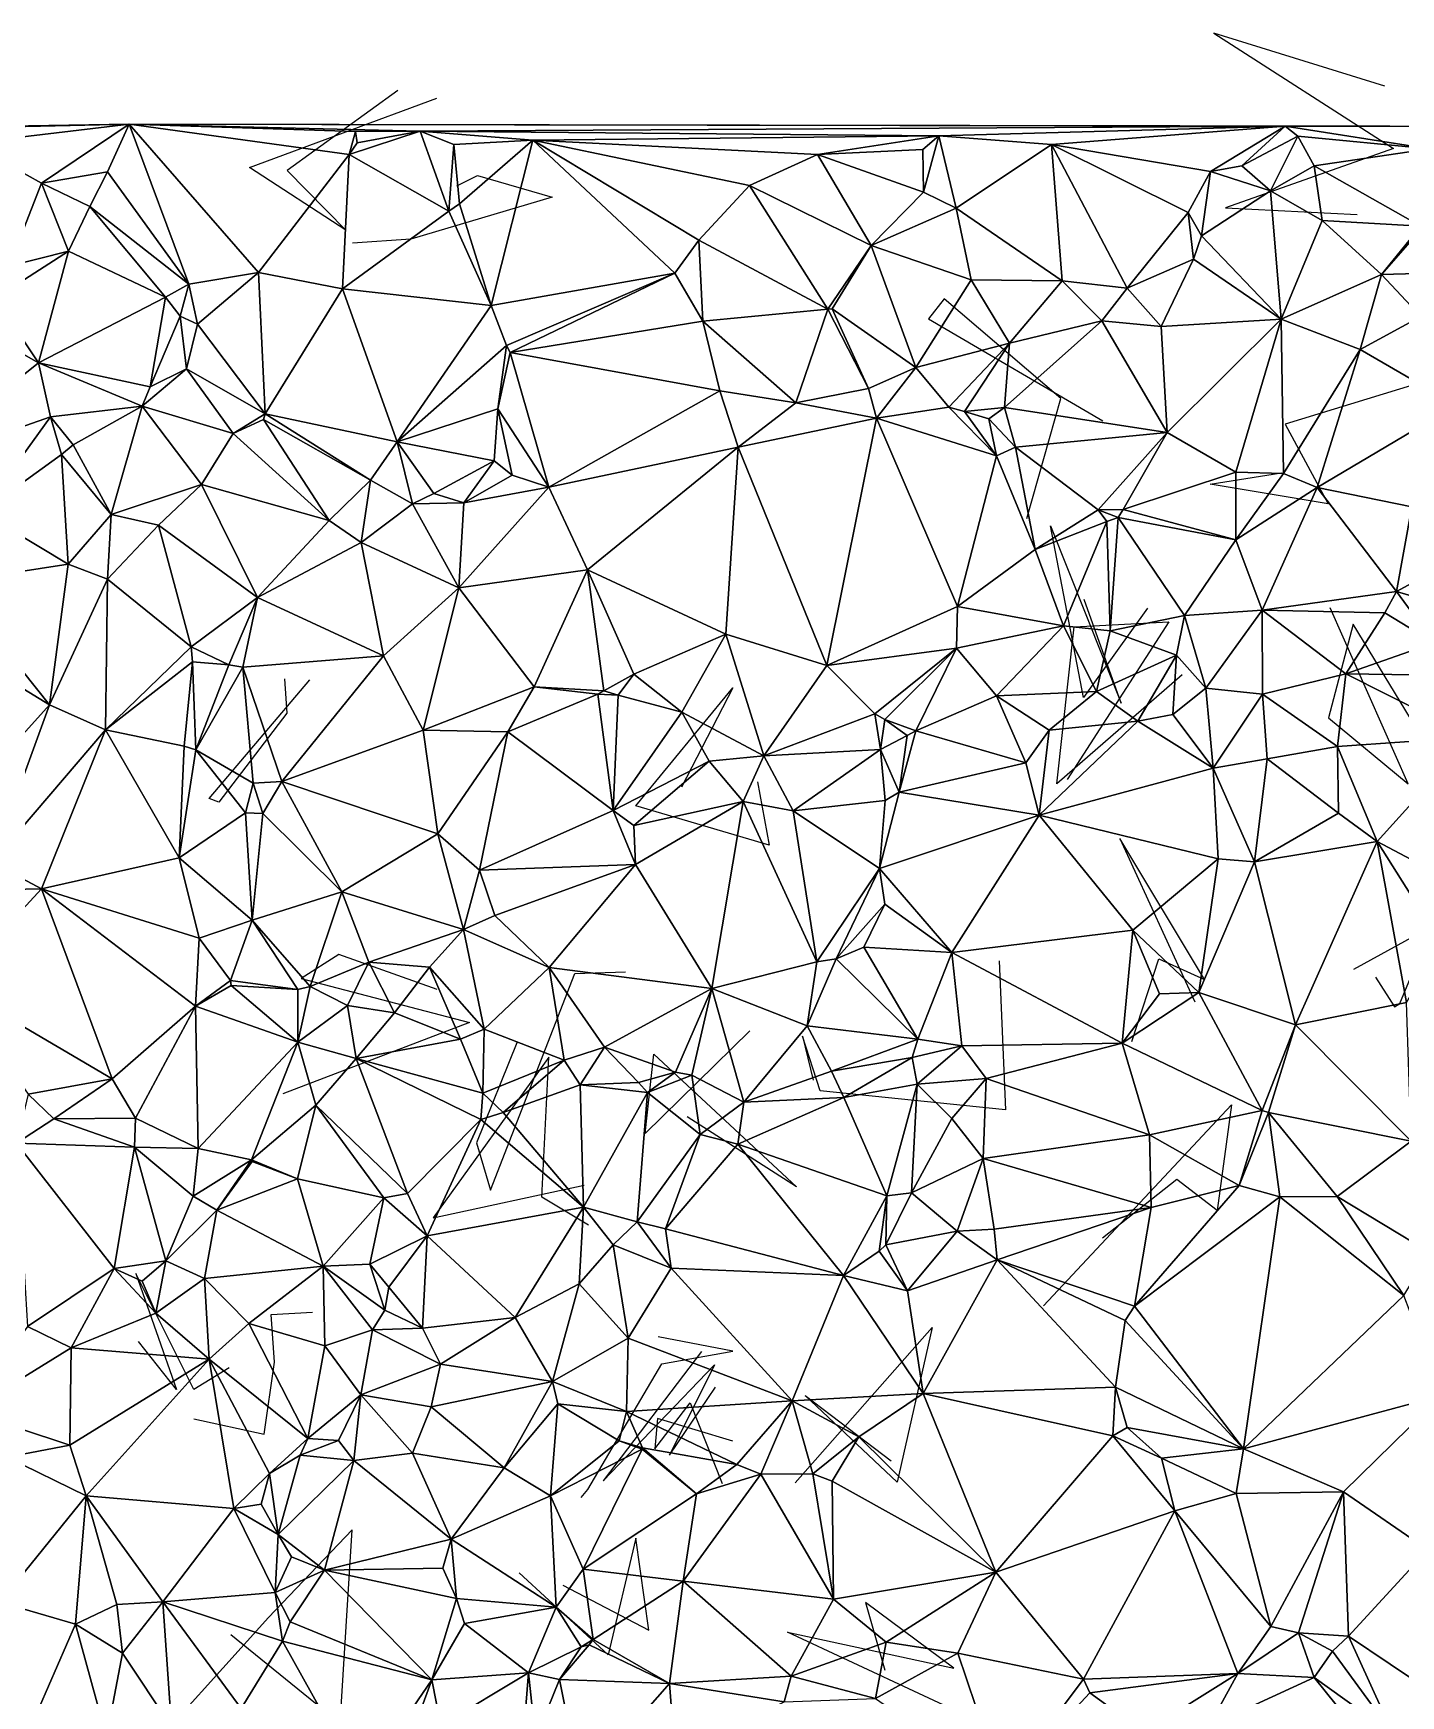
# Model space of a CAD drawing. Header units: metres. Extents: x -15.6 to 15.5, y -15 to 15.8.
# Drawn here: x -8.72 to 3.23, y 1.26 to 15.78 of the extents above; entities that cross this region are included whole.
import ezdxf

# ---------------------------------------------------------------- set-up
doc = ezdxf.new("R2010")
doc.units = ezdxf.units.M
doc.layers.add('CRACKS', color=1, linetype='Continuous')
doc.layers.add('STREET_MESH', color=7, linetype='Continuous')

msp = doc.modelspace()

# ---------------------------------------------------------------- linework, layer by layer
at = {"layer": 'CRACKS'}
for points in [[(3.091, 15.321, 0.1), (1.596, 15.783, 0.1), (3.166, 14.777, 0.1), (1.699, 14.259, 0.1), (2.848, 14.2, 0.1)], [(-5.534, 15.283, 0.1), (-6.502, 14.585, 0.1), (-5.988, 14.064, 0.1), (-6.831, 14.61, 0.1), (-5.193, 15.216, 0.1)], [(-5.019, 14.45, 0.1), (-4.838, 14.541, 0.1), (-4.185, 14.353, 0.1), (-5.419, 13.984, 0.1), (-5.929, 13.949, 0.1)], [(-0.038, 11.546, 0.1), (0.26, 12.593, 0.1), (-0.759, 13.463, 0.1), (-0.896, 13.29, 0.1), (0.626, 12.397, 0.1)], [(3.361, 12.717, 0.1), (2.218, 12.37, 0.1), (2.595, 11.674, 0.1), (1.565, 11.844, 0.1), (2.186, 11.944, 0.1)], [(1.017, 10.762, 0.1), (0.456, 9.981, 0.1), (0.17, 11.48, 0.1), (0.786, 9.932, 0.1), (0.463, 10.836, 0.1)], [(3.313, 9.798, 0.1), (2.813, 10.622, 0.1), (2.597, 9.803, 0.1), (3.293, 9.227, 0.1), (2.612, 10.765, 0.1)], [(1.32, 10.18, 0.1), (0.225, 9.228, 0.1), (0.377, 10.599, 0.1), (1.204, 10.641, 0.1), (0.315, 9.264, 0.1)], [(-6.524, 10.144, 0.1), (-6.504, 9.844, 0.1), (-7.098, 9.068, 0.1), (-7.183, 9.1, 0.1), (-6.303, 10.135, 0.1)], [(-2.392, 9.245, 0.1), (-2.29, 8.693, 0.1), (-3.455, 9.036, 0.1), (-2.606, 10.065, 0.1), (-3.055, 9.198, 0.1)], [(0.878, 6.978, 0.1), (1.116, 7.699, 0.1), (1.514, 7.519, 0.1), (0.774, 8.749, 0.1), (1.43, 7.323, 0.1)], [(3.008, 7.539, 0.1), (3.175, 7.281, 0.1), (3.22, 7.308, 0.1), (3.501, 7.981, 0.1), (2.816, 7.606, 0.1)], [(-5.19, 7.43, 0.1), (-6.05, 7.738, 0.1), (-6.38, 7.527, 0.1), (-4.909, 7.142, 0.1), (-6.538, 6.519, 0.1)], [(-4.495, 6.966, 0.1), (-4.846, 6.093, 0.1), (-4.725, 5.679, 0.1), (-3.987, 7.572, 0.1), (-3.546, 7.586, 0.1)], [(-0.28, 7.682, 0.1), (-0.223, 6.381, 0.1), (-1.845, 6.547, 0.1), (-1.997, 7.023, 0.1), (-1.906, 6.64, 0.1)], [(-2.458, 7.069, 0.1), (-3.373, 6.172, 0.1), (-3.297, 6.866, 0.1), (-2.051, 5.708, 0.1), (-3.006, 6.32, 0.1)], [(-3.869, 5.373, 0.1), (-4.277, 5.616, 0.1), (-4.216, 6.841, 0.1), (-5.224, 5.437, 0.1), (-3.907, 5.721, 0.1)], [(0.108, 4.667, 0.1), (1.75, 6.423, 0.1), (1.626, 5.5, 0.1), (1.274, 5.772, 0.1), (0.624, 5.258, 0.1)], [(-7.007, 4.127, 0.1), (-7.315, 3.937, 0.1), (-7.823, 4.951, 0.1), (-7.469, 3.936, 0.1), (-7.8, 4.357, 0.1)], [(-7.317, 3.68, 0.1), (-6.701, 3.546, 0.1), (-6.612, 4.176, 0.1), (-6.642, 4.592, 0.1), (-6.28, 4.612, 0.1)], [(-3.931, 2.995, 0.1), (-3.874, 3.064, 0.1), (-3.227, 4.162, 0.1), (-2.606, 4.273, 0.1), (-3.26, 4.398, 0.1)], [(-2.062, 3.122, 0.1), (-0.866, 4.48, 0.1), (-1.172, 3.127, 0.1), (-1.976, 3.886, 0.1), (-1.222, 3.313, 0.1)], [(-2.882, 4.268, 0.1), (-3.74, 3.14, 0.1), (-2.768, 4.153, 0.1), (-3.159, 3.365, 0.1), (-2.758, 3.959, 0.1)], [(-2.608, 3.487, 0.1), (-3.264, 3.685, 0.1), (-3.289, 3.42, 0.1), (-2.979, 3.821, 0.1), (-2.699, 3.115, 0.1)], [(-6.993, 1.798, 0.1), (-6.038, 1.024, 0.1), (-5.934, 2.712, 0.1), (-6.664, 1.946, 0.1), (-7.461, 1.06, 0.1)], [(-4.093, 2.229, 0.1), (-3.342, 1.836, 0.1), (-3.454, 2.639, 0.1), (-3.696, 1.621, 0.1), (-4.475, 2.337, 0.1)], [(-0.409, 1.013, 0.1), (-2.129, 1.817, 0.1), (-0.677, 1.504, 0.1), (-1.448, 2.076, 0.1), (-1.28, 1.486, 0.1)]]:
    msp.add_polyline3d(points, dxfattribs=at)
at = {"layer": 'STREET_MESH'}
for points in [[(-14.206, 14.885), (-9.692, 14.949), (-7.88, 14.989)], [(-9.692, 14.949), (-9.277, 14.822), (-7.88, 14.989)], [(-9.277, 14.822), (-8.646, 14.475), (-7.88, 14.989)], [(-7.88, 14.989), (-8.646, 14.475), (-8.071, 14.573)], [(-7.361, 13.593), (-7.88, 14.989), (-8.071, 14.573)], [(-6.75, 13.695), (-5.96, 14.723), (-7.88, 14.989)], [(-7.88, 14.989), (-5.904, 14.924), (-5.338, 14.928)], [(-5.96, 14.723), (-5.904, 14.924), (-7.88, 14.989)], [(-7.88, 14.989), (2.22, 14.972), (10.48, 14.96)], [(2.22, 14.972), (-7.88, 14.989), (-5.338, 14.928)], [(-7.361, 13.593), (-6.75, 13.695), (-7.88, 14.989)], [(-0.808, 14.887), (2.22, 14.972), (-5.338, 14.928)], [(2.22, 14.972), (-0.808, 14.887), (0.177, 14.813)], [(1.566, 14.575), (2.22, 14.972), (0.177, 14.813)], [(1.566, 14.575), (1.84, 14.624), (2.22, 14.972)], [(1.84, 14.624), (2.33, 14.883), (2.22, 14.972)], [(2.22, 14.972), (3.481, 14.774), (10.48, 14.96)], [(2.22, 14.972), (2.33, 14.883), (3.481, 14.774)], [(-9.277, 14.822), (-8.93, 13.748), (-8.646, 14.475)], [(-5.96, 14.723), (-5.088, 14.228), (-5.338, 14.928)], [(-5.89, 14.826), (-5.96, 14.723), (-5.338, 14.928)], [(-5.89, 14.826), (-5.904, 14.924), (-5.96, 14.723)], [(-5.904, 14.924), (-5.89, 14.826), (-5.338, 14.928)], [(-4.354, 14.85), (-0.808, 14.887), (-5.338, 14.928)], [(-5.046, 14.812), (-4.354, 14.85), (-5.338, 14.928)], [(-5.088, 14.228), (-5.046, 14.812), (-5.338, 14.928)], [(-4.994, 14.294), (-5.046, 14.812), (-5.088, 14.228)], [(-5.046, 14.812), (-4.994, 14.294), (-4.354, 14.85)], [(-4.354, 14.85), (-4.994, 14.294), (-4.719, 13.405)], [(-3.115, 13.689), (-4.354, 14.85), (-4.719, 13.405)], [(-0.808, 14.887), (-4.354, 14.85), (-1.868, 14.724)], [(-4.354, 14.85), (-2.461, 14.454), (-1.868, 14.724)], [(-2.903, 13.976), (-2.461, 14.454), (-4.354, 14.85)], [(-3.115, 13.689), (-2.903, 13.976), (-4.354, 14.85)], [(-0.946, 14.768), (-0.808, 14.887), (-1.868, 14.724)], [(-0.946, 14.768), (-0.94, 14.396), (-0.808, 14.887)], [(-0.94, 14.396), (-0.655, 14.255), (-0.808, 14.887)], [(-0.808, 14.887), (-0.655, 14.255), (0.177, 14.813)], [(-0.655, 14.255), (0.27, 13.621), (0.177, 14.813)], [(1.373, 14.218), (1.566, 14.575), (0.177, 14.813)], [(0.27, 13.621), (0.838, 13.557), (0.177, 14.813)], [(0.838, 13.557), (1.373, 14.218), (0.177, 14.813)], [(2.33, 14.883), (1.84, 14.624), (2.09, 14.406)], [(2.472, 14.626), (2.33, 14.883), (2.09, 14.406)], [(2.33, 14.883), (2.472, 14.626), (3.481, 14.774)], [(-5.96, 14.723), (-6.75, 13.695), (-6.016, 13.552)], [(-5.088, 14.228), (-5.96, 14.723), (-6.016, 13.552)], [(-2.461, 14.454), (-1.399, 13.93), (-1.868, 14.724)], [(-0.94, 14.396), (-0.946, 14.768), (-1.868, 14.724)], [(-1.399, 13.93), (-0.94, 14.396), (-1.868, 14.724)], [(2.472, 14.626), (3.405, 14.097), (3.481, 14.774)], [(-8.646, 14.475), (-8.226, 14.269), (-8.071, 14.573)], [(-8.226, 14.269), (-7.361, 13.593), (-8.071, 14.573)], [(1.373, 14.218), (1.487, 14.015), (1.566, 14.575)], [(1.566, 14.575), (1.487, 14.015), (2.09, 14.406)], [(1.84, 14.624), (1.566, 14.575), (2.09, 14.406)], [(2.542, 14.149), (2.472, 14.626), (2.09, 14.406)], [(3.405, 14.097), (2.472, 14.626), (2.542, 14.149)], [(-8.646, 14.475), (-8.93, 13.748), (-8.412, 13.879)], [(-8.226, 14.269), (-8.646, 14.475), (-8.412, 13.879)], [(-1.776, 13.373), (-2.461, 14.454), (-2.903, 13.976)], [(-2.461, 14.454), (-1.776, 13.373), (-1.399, 13.93)], [(-0.655, 14.255), (-0.94, 14.396), (-1.399, 13.93)], [(1.487, 14.015), (2.185, 13.285), (2.09, 14.406)], [(2.185, 13.285), (2.542, 14.149), (2.09, 14.406)], [(-7.563, 13.478), (-8.226, 14.269), (-8.412, 13.879)], [(-7.563, 13.478), (-7.361, 13.593), (-8.226, 14.269)], [(-4.994, 14.294), (-5.088, 14.228), (-4.719, 13.405)], [(-0.525, 13.629), (-0.655, 14.255), (-1.399, 13.93)], [(-0.525, 13.629), (0.27, 13.621), (-0.655, 14.255)], [(-4.719, 13.405), (-5.088, 14.228), (-6.016, 13.552)], [(1.373, 14.218), (0.838, 13.557), (1.417, 13.809)], [(1.487, 14.015), (1.373, 14.218), (1.417, 13.809)], [(2.185, 13.285), (3.06, 13.677), (2.542, 14.149)], [(3.06, 13.677), (3.405, 14.097), (2.542, 14.149)], [(3.405, 14.097), (3.06, 13.677), (3.411, 14.074)], [(-2.903, 13.976), (-3.115, 13.689), (-2.868, 13.268)], [(-1.776, 13.373), (-2.903, 13.976), (-2.868, 13.268)], [(1.487, 14.015), (1.417, 13.809), (2.185, 13.285)], [(3.06, 13.677), (3.792, 13.696), (3.411, 14.074)], [(-8.93, 13.748), (-9.052, 13.469), (-8.412, 13.879)], [(-9.052, 13.469), (-8.674, 12.904), (-8.412, 13.879)], [(-8.674, 12.904), (-7.563, 13.478), (-8.412, 13.879)], [(-1.776, 13.373), (-1.738, 13.376), (-1.399, 13.93)], [(-1.738, 13.376), (-1.008, 12.863), (-1.399, 13.93)], [(-1.008, 12.863), (-0.525, 13.629), (-1.399, 13.93)], [(0.838, 13.557), (1.137, 13.222), (1.417, 13.809)], [(1.417, 13.809), (1.137, 13.222), (2.185, 13.285)], [(-7.361, 13.593), (-7.283, 13.243), (-6.75, 13.695)], [(-7.283, 13.243), (-6.694, 12.458), (-6.75, 13.695)], [(-6.75, 13.695), (-6.694, 12.458), (-6.016, 13.552)], [(-4.584, 13.055), (-3.115, 13.689), (-4.719, 13.405)], [(-4.551, 12.994), (-3.115, 13.689), (-4.584, 13.055)], [(-3.115, 13.689), (-4.551, 12.994), (-2.868, 13.268)], [(2.875, 13.021), (3.06, 13.677), (2.185, 13.285)], [(3.06, 13.677), (2.875, 13.021), (3.406, 13.308)], [(3.792, 13.696), (3.06, 13.677), (3.406, 13.308)], [(-7.361, 13.593), (-7.563, 13.478), (-7.437, 13.313)], [(-7.283, 13.243), (-7.361, 13.593), (-7.437, 13.313)], [(-6.694, 12.458), (-5.54, 12.215), (-6.016, 13.552)], [(-5.54, 12.215), (-4.719, 13.405), (-6.016, 13.552)], [(-1.008, 12.863), (-0.189, 13.075), (-0.525, 13.629)], [(-0.525, 13.629), (-0.189, 13.075), (0.27, 13.621)], [(0.27, 13.621), (-0.189, 13.075), (0.616, 13.272)], [(0.838, 13.557), (0.27, 13.621), (0.616, 13.272)], [(1.137, 13.222), (0.838, 13.557), (0.616, 13.272)], [(-9.526, 13.387), (-9.808, 11.998), (-8.674, 12.904)], [(-9.526, 13.387), (-8.674, 12.904), (-9.052, 13.469)], [(-7.698, 12.695), (-7.563, 13.478), (-8.674, 12.904)], [(-7.563, 13.478), (-7.698, 12.695), (-7.437, 13.313)], [(-5.54, 12.215), (-4.584, 13.055), (-4.719, 13.405)], [(-2.056, 12.554), (-1.776, 13.373), (-2.868, 13.268)], [(-2.056, 12.554), (-1.421, 12.681), (-1.776, 13.373)], [(-1.776, 13.373), (-1.421, 12.681), (-1.738, 13.376)], [(-1.421, 12.681), (-1.008, 12.863), (-1.738, 13.376)], [(-7.698, 12.695), (-7.38, 12.851), (-7.437, 13.313)], [(-7.38, 12.851), (-7.283, 13.243), (-7.437, 13.313)], [(-7.283, 13.243), (-7.38, 12.851), (-6.694, 12.458)], [(-4.551, 12.994), (-2.72, 12.66), (-2.868, 13.268)], [(-2.72, 12.66), (-2.056, 12.554), (-2.868, 13.268)], [(-0.233, 12.515), (1.187, 12.296), (0.616, 13.272)], [(-0.189, 13.075), (-0.233, 12.515), (0.616, 13.272)], [(1.187, 12.296), (1.137, 13.222), (0.616, 13.272)], [(1.137, 13.222), (1.187, 12.296), (2.185, 13.285)], [(1.187, 12.296), (1.788, 11.949), (2.185, 13.285)], [(2.185, 13.285), (1.788, 11.949), (2.204, 11.938)], [(2.875, 13.021), (2.185, 13.285), (2.204, 11.938)], [(2.875, 13.021), (3.714, 12.535), (3.406, 13.308)], [(-1.008, 12.863), (-0.72, 12.517), (-0.189, 13.075)], [(-0.72, 12.517), (-0.582, 12.479), (-0.189, 13.075)], [(-0.189, 13.075), (-0.582, 12.479), (-0.233, 12.515)], [(-4.584, 13.055), (-5.54, 12.215), (-4.661, 12.503)], [(-4.551, 12.994), (-4.584, 13.055), (-4.661, 12.503)], [(-4.551, 12.994), (-4.661, 12.503), (-4.216, 11.819)], [(-2.72, 12.66), (-4.551, 12.994), (-4.216, 11.819)], [(2.498, 11.817), (2.875, 13.021), (2.204, 11.938)], [(2.875, 13.021), (2.498, 11.817), (3.714, 12.535)], [(-9.808, 11.998), (-8.569, 12.434), (-8.674, 12.904)], [(-8.569, 12.434), (-7.769, 12.525), (-8.674, 12.904)], [(-7.769, 12.525), (-7.698, 12.695), (-8.674, 12.904)], [(-7.38, 12.851), (-7.769, 12.525), (-6.974, 12.287)], [(-7.38, 12.851), (-7.698, 12.695), (-7.769, 12.525)], [(-6.694, 12.458), (-7.38, 12.851), (-6.974, 12.287)], [(-1.008, 12.863), (-1.421, 12.681), (-1.351, 12.42)], [(-0.72, 12.517), (-1.008, 12.863), (-1.351, 12.42)], [(-2.559, 12.167), (-2.72, 12.66), (-4.216, 11.819)], [(-2.056, 12.554), (-2.72, 12.66), (-2.559, 12.167)], [(-1.421, 12.681), (-2.056, 12.554), (-1.351, 12.42)], [(-8.569, 12.434), (-8.371, 12.187), (-7.769, 12.525)], [(-8.371, 12.187), (-8.039, 11.58), (-7.769, 12.525)], [(-8.039, 11.58), (-7.248, 11.843), (-7.769, 12.525)], [(-7.769, 12.525), (-7.248, 11.843), (-6.974, 12.287)], [(-4.661, 12.503), (-5.54, 12.215), (-4.692, 12.048)], [(-4.536, 11.924), (-4.661, 12.503), (-4.692, 12.048)], [(-4.661, 12.503), (-4.536, 11.924), (-4.216, 11.819)], [(-1.351, 12.42), (-2.056, 12.554), (-2.559, 12.167)], [(-0.304, 12.093), (-0.72, 12.517), (-1.351, 12.42)], [(-0.304, 12.093), (-0.582, 12.479), (-0.72, 12.517)], [(-0.582, 12.479), (-0.369, 12.414), (-0.233, 12.515)], [(-0.369, 12.414), (-0.137, 12.168), (-0.233, 12.515)], [(-0.137, 12.168), (1.187, 12.296), (-0.233, 12.515)], [(2.498, 11.817), (3.327, 11.647), (3.714, 12.535)], [(-9.808, 11.998), (-9.172, 11.599), (-8.569, 12.434)], [(-8.569, 12.434), (-9.172, 11.599), (-8.472, 12.103)], [(-8.371, 12.187), (-8.569, 12.434), (-8.472, 12.103)], [(-6.709, 12.409), (-6.694, 12.458), (-6.974, 12.287)], [(-6.133, 11.526), (-6.709, 12.409), (-6.974, 12.287)], [(-6.709, 12.409), (-5.774, 11.879), (-6.694, 12.458)], [(-6.709, 12.409), (-6.133, 11.526), (-5.774, 11.879)], [(-5.774, 11.879), (-5.54, 12.215), (-6.694, 12.458)], [(-1.351, 12.42), (-2.559, 12.167), (-1.785, 10.262)], [(-0.645, 10.777), (-1.351, 12.42), (-1.785, 10.262)], [(-0.645, 10.777), (-0.304, 12.093), (-1.351, 12.42)], [(-0.582, 12.479), (-0.304, 12.093), (-0.369, 12.414)], [(-0.369, 12.414), (-0.304, 12.093), (-0.137, 12.168)], [(-7.248, 11.843), (-6.133, 11.526), (-6.974, 12.287)], [(-5.407, 11.672), (-5.54, 12.215), (-5.774, 11.879)], [(-5.54, 12.215), (-5.218, 11.762), (-4.692, 12.048)], [(-5.54, 12.215), (-5.407, 11.672), (-5.218, 11.762)], [(-0.137, 12.168), (0.586, 11.621), (1.187, 12.296)], [(1.187, 12.296), (0.586, 11.621), (0.805, 11.623)], [(1.788, 11.949), (1.187, 12.296), (0.805, 11.623)], [(-9.172, 11.599), (-8.413, 11.145), (-8.472, 12.103)], [(-8.039, 11.58), (-8.371, 12.187), (-8.472, 12.103)], [(-8.413, 11.145), (-8.039, 11.58), (-8.472, 12.103)], [(-3.876, 11.097), (-2.559, 12.167), (-4.216, 11.819)], [(-2.559, 12.167), (-3.876, 11.097), (-2.667, 10.535)], [(-1.785, 10.262), (-2.559, 12.167), (-2.667, 10.535)], [(-0.304, 12.093), (-0.645, 10.777), (0.034, 11.274)], [(-0.137, 12.168), (-0.304, 12.093), (0.034, 11.274)], [(0.586, 11.621), (-0.137, 12.168), (0.034, 11.274)], [(-5.218, 11.762), (-4.958, 11.683), (-4.692, 12.048)], [(-4.958, 11.683), (-4.536, 11.924), (-4.692, 12.048)], [(-4.536, 11.924), (-4.958, 11.683), (-4.216, 11.819)], [(1.788, 11.358), (1.788, 11.949), (0.805, 11.623)], [(1.788, 11.949), (1.788, 11.358), (2.204, 11.938)], [(1.788, 11.358), (2.498, 11.817), (2.204, 11.938)], [(-7.248, 11.843), (-8.039, 11.58), (-7.626, 11.486)], [(-6.759, 10.856), (-7.248, 11.843), (-7.626, 11.486)], [(-6.133, 11.526), (-7.248, 11.843), (-6.759, 10.856)], [(-5.774, 11.879), (-6.133, 11.526), (-5.854, 11.334)], [(-5.407, 11.672), (-5.774, 11.879), (-5.854, 11.334)], [(-5.218, 11.762), (-5.407, 11.672), (-4.958, 11.683)], [(-4.958, 11.683), (-5, 10.938), (-4.216, 11.819)], [(-5, 10.938), (-3.876, 11.097), (-4.216, 11.819)], [(1.788, 11.358), (2.019, 10.745), (2.498, 11.817)], [(2.019, 10.745), (3.191, 10.907), (2.498, 11.817)], [(2.498, 11.817), (3.191, 10.907), (3.327, 11.647)], [(-5.407, 11.672), (-5.854, 11.334), (-5, 10.938)], [(-5.407, 11.672), (-5, 10.938), (-4.958, 11.683)], [(0.66, 11.52), (0.586, 11.621), (0.034, 11.274)], [(0.586, 11.621), (0.759, 11.555), (0.805, 11.623)], [(0.66, 11.52), (0.759, 11.555), (0.586, 11.621)], [(0.759, 11.555), (1.788, 11.358), (0.805, 11.623)], [(3.191, 10.907), (3.71, 11.189), (3.327, 11.647)], [(-9.172, 11.599), (-9.435, 10.99), (-8.413, 11.145)], [(-8.039, 11.58), (-8.413, 11.145), (-8.071, 11.016)], [(-7.626, 11.486), (-8.039, 11.58), (-8.071, 11.016)], [(-7.34, 10.423), (-7.626, 11.486), (-8.071, 11.016)], [(-7.34, 10.423), (-6.759, 10.856), (-7.626, 11.486)], [(-6.133, 11.526), (-6.759, 10.856), (-5.854, 11.334)], [(0.66, 11.52), (0.034, 11.274), (0.282, 10.608)], [(0.691, 10.563), (0.66, 11.52), (0.282, 10.608)], [(0.759, 11.555), (0.66, 11.52), (0.691, 10.563)], [(1.339, 10.699), (0.759, 11.555), (0.691, 10.563)], [(1.339, 10.699), (1.788, 11.358), (0.759, 11.555)], [(-5.854, 11.334), (-6.759, 10.856), (-5.658, 10.344)], [(-5, 10.938), (-5.854, 11.334), (-5.658, 10.344)], [(1.788, 11.358), (1.339, 10.699), (2.019, 10.745)], [(0.034, 11.274), (-0.645, 10.777), (0.282, 10.608)], [(3.71, 11.189), (3.191, 10.907), (3.909, 10.694)], [(-8.413, 11.145), (-9.435, 10.99), (-8.578, 9.917)], [(-8.071, 11.016), (-8.413, 11.145), (-8.578, 9.917)], [(-3.876, 11.097), (-5, 10.938), (-4.344, 10.074)], [(-3.735, 10.041), (-3.876, 11.097), (-4.344, 10.074)], [(-3.876, 11.097), (-3.473, 10.186), (-2.667, 10.535)], [(-3.735, 10.041), (-3.473, 10.186), (-3.876, 11.097)], [(-9.435, 10.99), (-9.641, 10.566), (-8.578, 9.917)], [(-8.087, 9.7), (-8.071, 11.016), (-8.578, 9.917)], [(-8.087, 9.7), (-7.34, 10.423), (-8.071, 11.016)], [(-5.313, 9.695), (-5, 10.938), (-5.658, 10.344)], [(-5, 10.938), (-5.313, 9.695), (-4.344, 10.074)], [(3.191, 10.907), (2.019, 10.745), (3.09, 10.722)], [(3.52, 10.458), (3.191, 10.907), (3.09, 10.722)], [(3.191, 10.907), (3.52, 10.458), (3.909, 10.694)], [(-6.759, 10.856), (-7.34, 10.423), (-7.012, 10.268)], [(-6.759, 10.856), (-7.012, 10.268), (-6.888, 10.245)], [(-5.658, 10.344), (-6.759, 10.856), (-6.888, 10.245)], [(-0.653, 10.412), (-0.645, 10.777), (-1.785, 10.262)], [(-0.645, 10.777), (-0.653, 10.412), (0.282, 10.608)], [(-0.653, 10.412), (-0.303, 9.995), (0.282, 10.608)], [(-0.303, 9.995), (0.571, 10.034), (0.282, 10.608)], [(0.571, 10.034), (0.691, 10.563), (0.282, 10.608)], [(1.27, 10.35), (1.339, 10.699), (0.691, 10.563)], [(1.339, 10.699), (1.27, 10.35), (1.527, 10.063)], [(2.019, 10.745), (1.339, 10.699), (1.527, 10.063)], [(2.019, 10.745), (1.527, 10.063), (2.02, 10.01)], [(2.019, 10.745), (2.749, 10.188), (3.09, 10.722)], [(2.019, 10.745), (2.02, 10.01), (2.749, 10.188)], [(2.749, 10.188), (3.52, 10.458), (3.09, 10.722)], [(-9.641, 10.566), (-9.597, 8.787), (-8.578, 9.917)], [(-3.473, 10.186), (-3.052, 9.854), (-2.667, 10.535)], [(-2.667, 10.535), (-3.052, 9.854), (-2.335, 9.473)], [(-1.785, 10.262), (-2.667, 10.535), (-2.335, 9.473)], [(0.571, 10.034), (1.27, 10.35), (0.691, 10.563)], [(3.757, 10.174), (3.52, 10.458), (2.749, 10.188)], [(-7.34, 10.423), (-8.087, 9.7), (-7.328, 10.292)], [(-7.012, 10.268), (-7.34, 10.423), (-7.328, 10.292)], [(-6.548, 9.249), (-5.658, 10.344), (-6.888, 10.245)], [(-6.548, 9.249), (-5.313, 9.695), (-5.658, 10.344)], [(-1.366, 9.839), (-0.653, 10.412), (-1.785, 10.262)], [(-1.366, 9.839), (-1.278, 9.789), (-0.653, 10.412)], [(-1.278, 9.789), (-1.007, 9.689), (-0.653, 10.412)], [(-1.007, 9.689), (-0.303, 9.995), (-0.653, 10.412)], [(1.27, 10.35), (0.571, 10.034), (0.931, 9.774)], [(1.238, 9.833), (1.27, 10.35), (0.931, 9.774)], [(1.27, 10.35), (1.238, 9.833), (1.527, 10.063)], [(-8.087, 9.7), (-7.402, 9.556), (-7.328, 10.292)], [(-7.328, 10.292), (-7.402, 9.556), (-7.3, 9.523)], [(-7.012, 10.268), (-7.328, 10.292), (-7.3, 9.523)], [(-7.012, 10.268), (-7.3, 9.523), (-6.888, 10.245)], [(-7.3, 9.523), (-6.797, 9.233), (-6.888, 10.245)], [(-6.797, 9.233), (-6.548, 9.249), (-6.888, 10.245)], [(-3.473, 10.186), (-3.735, 10.041), (-3.609, 10.003)], [(-3.473, 10.186), (-3.609, 10.003), (-3.052, 9.854)], [(-1.366, 9.839), (-1.785, 10.262), (-2.335, 9.473)], [(2.749, 10.188), (2.02, 10.01), (2.677, 9.553)], [(3.848, 9.634), (2.749, 10.188), (2.677, 9.553)], [(3.757, 10.174), (2.749, 10.188), (3.848, 9.634)], [(-5.313, 9.695), (-4.572, 9.681), (-4.344, 10.074)], [(-4.572, 9.681), (-3.786, 10.012), (-4.344, 10.074)], [(-3.786, 10.012), (-3.735, 10.041), (-4.344, 10.074)], [(-3.609, 10.003), (-3.735, 10.041), (-3.786, 10.012)], [(0.571, 10.034), (-0.303, 9.995), (0.157, 9.695)], [(0.571, 10.034), (0.157, 9.695), (0.931, 9.774)], [(1.527, 10.063), (1.238, 9.833), (1.591, 9.365)], [(2.02, 10.01), (1.527, 10.063), (1.591, 9.365)], [(-9.597, 8.787), (-9.08, 8.539), (-8.578, 9.917)], [(-9.08, 8.539), (-8.087, 9.7), (-8.578, 9.917)], [(-4.572, 9.681), (-3.652, 8.995), (-3.786, 10.012)], [(-3.652, 8.995), (-3.609, 10.003), (-3.786, 10.012)], [(-3.609, 10.003), (-3.652, 8.995), (-3.052, 9.854)], [(-0.046, 9.412), (-0.303, 9.995), (-1.007, 9.689)], [(-0.303, 9.995), (-0.046, 9.412), (0.157, 9.695)], [(2.062, 9.446), (2.02, 10.01), (1.591, 9.365)], [(2.02, 10.01), (2.062, 9.446), (2.677, 9.553)], [(-3.652, 8.995), (-2.814, 9.424), (-3.052, 9.854)], [(-3.052, 9.854), (-2.814, 9.424), (-2.335, 9.473)], [(-1.317, 9.528), (-1.366, 9.839), (-2.335, 9.473)], [(-1.278, 9.789), (-1.366, 9.839), (-1.317, 9.528)], [(-1.084, 9.649), (-1.278, 9.789), (-1.317, 9.528)], [(-1.278, 9.789), (-1.084, 9.649), (-1.007, 9.689)], [(1.591, 9.365), (0.931, 9.774), (0.071, 8.955)], [(0.931, 9.774), (0.157, 9.695), (0.071, 8.955)], [(1.591, 9.365), (1.238, 9.833), (0.931, 9.774)], [(-8.087, 9.7), (-9.08, 8.539), (-8.646, 8.31)], [(-7.446, 8.582), (-8.087, 9.7), (-8.646, 8.31)], [(-7.446, 8.582), (-7.402, 9.556), (-8.087, 9.7)], [(-5.183, 8.792), (-5.313, 9.695), (-6.548, 9.249)], [(-5.183, 8.792), (-4.572, 9.681), (-5.313, 9.695)], [(-5.183, 8.792), (-4.821, 8.472), (-4.572, 9.681)], [(-4.821, 8.472), (-3.652, 8.995), (-4.572, 9.681)], [(-1.084, 9.649), (-1.317, 9.528), (-1.153, 9.155)], [(-1.007, 9.689), (-1.084, 9.649), (-1.153, 9.155)], [(-0.046, 9.412), (-1.007, 9.689), (-1.153, 9.155)], [(0.157, 9.695), (-0.046, 9.412), (0.071, 8.955)], [(3.024, 8.724), (3.848, 9.634), (2.677, 9.553)], [(3.024, 8.724), (3.723, 8.354), (3.848, 9.634)], [(-7.402, 9.556), (-7.446, 8.582), (-7.3, 9.523)], [(-7.446, 8.582), (-6.865, 8.973), (-7.3, 9.523)], [(-6.865, 8.973), (-6.797, 9.233), (-7.3, 9.523)], [(-2.814, 9.424), (-2.516, 9.073), (-2.335, 9.473)], [(-2.516, 9.073), (-2.081, 8.993), (-2.335, 9.473)], [(-2.081, 8.993), (-1.317, 9.528), (-2.335, 9.473)], [(-2.081, 8.993), (-1.275, 9.082), (-1.317, 9.528)], [(-1.317, 9.528), (-1.275, 9.082), (-1.153, 9.155)], [(2.062, 9.446), (1.591, 9.365), (1.952, 8.545)], [(2.062, 9.446), (1.952, 8.545), (2.685, 8.972)], [(2.677, 9.553), (2.062, 9.446), (2.685, 8.972)], [(3.024, 8.724), (2.677, 9.553), (2.685, 8.972)], [(-2.814, 9.424), (-3.652, 8.995), (-3.473, 8.864)], [(-2.516, 9.073), (-2.814, 9.424), (-3.473, 8.864)], [(-0.046, 9.412), (-1.153, 9.155), (0.071, 8.955)], [(1.591, 9.365), (0.071, 8.955), (1.633, 8.572)], [(1.952, 8.545), (1.591, 9.365), (1.633, 8.572)], [(-6.865, 8.973), (-6.713, 8.967), (-6.797, 9.233)], [(-6.797, 9.233), (-6.713, 8.967), (-6.548, 9.249)], [(-6.713, 8.967), (-6.023, 8.285), (-6.548, 9.249)], [(-6.023, 8.285), (-5.183, 8.792), (-6.548, 9.249)], [(-1.275, 9.082), (-1.324, 8.489), (-1.153, 9.155)], [(-1.153, 9.155), (-1.324, 8.489), (0.071, 8.955)], [(-3.457, 8.523), (-2.516, 9.073), (-3.473, 8.864)], [(-2.516, 9.073), (-3.457, 8.523), (-2.79, 7.44)], [(-1.874, 7.674), (-2.516, 9.073), (-2.79, 7.44)], [(-1.874, 7.674), (-2.081, 8.993), (-2.516, 9.073)], [(-1.324, 8.489), (-1.275, 9.082), (-2.081, 8.993)], [(-6.808, 8.038), (-6.865, 8.973), (-7.446, 8.582)], [(-6.713, 8.967), (-6.865, 8.973), (-6.808, 8.038)], [(-6.023, 8.285), (-6.713, 8.967), (-6.808, 8.038)], [(-3.652, 8.995), (-4.821, 8.472), (-3.457, 8.523)], [(-3.652, 8.995), (-3.457, 8.523), (-3.473, 8.864)], [(-1.874, 7.674), (-1.324, 8.489), (-2.081, 8.993)], [(-1.324, 8.489), (-0.694, 7.755), (0.071, 8.955)], [(-0.694, 7.755), (0.888, 7.949), (0.071, 8.955)], [(0.071, 8.955), (0.888, 7.949), (1.633, 8.572)], [(1.952, 8.545), (3.024, 8.724), (2.685, 8.972)], [(-6.023, 8.285), (-4.96, 7.955), (-5.183, 8.792)], [(-4.96, 7.955), (-4.821, 8.472), (-5.183, 8.792)], [(2.309, 7.123), (3.024, 8.724), (1.952, 8.545)], [(3.024, 8.724), (2.309, 7.123), (3.279, 7.318)], [(3.024, 8.724), (3.578, 7.842), (3.723, 8.354)], [(3.578, 7.842), (3.024, 8.724), (3.279, 7.318)], [(-7.271, 7.88), (-7.446, 8.582), (-8.646, 8.31)], [(-7.271, 7.88), (-6.808, 8.038), (-7.446, 8.582)], [(0.888, 7.949), (1.466, 7.405), (1.633, 8.572)], [(1.466, 7.405), (1.952, 8.545), (1.633, 8.572)], [(-9.08, 8.539), (-9.201, 8.3), (-8.646, 8.31)], [(-4.821, 8.472), (-4.96, 7.955), (-4.687, 8.076)], [(-4.821, 8.472), (-4.687, 8.076), (-3.457, 8.523)], [(-3.457, 8.523), (-4.687, 8.076), (-4.211, 7.624)], [(-3.457, 8.523), (-4.211, 7.624), (-2.79, 7.44)], [(-1.703, 7.7), (-1.324, 8.489), (-1.874, 7.674)], [(-1.324, 8.489), (-1.703, 7.7), (-1.28, 8.177)], [(-1.324, 8.489), (-1.28, 8.177), (-0.694, 7.755)], [(2.309, 7.123), (1.952, 8.545), (1.466, 7.405)], [(-8.646, 8.31), (-9.201, 8.3), (-9.425, 7.468)], [(-8.031, 6.652), (-8.646, 8.31), (-9.425, 7.468)], [(-7.303, 7.286), (-7.271, 7.88), (-8.646, 8.31)], [(-8.031, 6.652), (-7.303, 7.286), (-8.646, 8.31)], [(-6.299, 7.457), (-6.023, 8.285), (-6.808, 8.038)], [(-5.786, 7.671), (-6.023, 8.285), (-6.299, 7.457)], [(-4.96, 7.955), (-6.023, 8.285), (-5.786, 7.671)], [(-1.28, 8.177), (-1.703, 7.7), (-1.462, 7.801)], [(-0.694, 7.755), (-1.28, 8.177), (-1.462, 7.801)], [(-6.808, 8.038), (-7.271, 7.88), (-6.996, 7.51)], [(-6.408, 7.432), (-6.808, 8.038), (-6.996, 7.51)], [(-6.408, 7.432), (-6.299, 7.457), (-6.808, 8.038)], [(-4.687, 8.076), (-4.96, 7.955), (-4.211, 7.624)], [(-7.271, 7.88), (-7.303, 7.286), (-6.996, 7.51)], [(-5.257, 7.626), (-4.96, 7.955), (-5.786, 7.671)], [(-4.96, 7.955), (-5.257, 7.626), (-4.781, 7.086)], [(-4.96, 7.955), (-4.781, 7.086), (-4.211, 7.624)], [(-0.694, 7.755), (0.796, 6.962), (0.888, 7.949)], [(0.796, 6.962), (1.122, 7.392), (0.888, 7.949)], [(0.888, 7.949), (1.122, 7.392), (1.466, 7.405)], [(-1.703, 7.7), (-1.874, 7.674), (-1.958, 7.114)], [(-0.991, 6.996), (-1.703, 7.7), (-1.958, 7.114)], [(-1.703, 7.7), (-0.991, 6.996), (-1.462, 7.801)], [(-0.991, 6.996), (-0.694, 7.755), (-1.462, 7.801)], [(-0.991, 6.996), (-0.605, 6.94), (-0.694, 7.755)], [(-0.605, 6.94), (0.796, 6.962), (-0.694, 7.755)], [(-5.974, 7.291), (-5.786, 7.671), (-6.299, 7.457)], [(-5.786, 7.671), (-5.974, 7.291), (-5.562, 7.226)], [(-5.257, 7.626), (-5.786, 7.671), (-5.562, 7.226)], [(-5.257, 7.626), (-5.562, 7.226), (-4.985, 6.996)], [(-4.781, 7.086), (-5.257, 7.626), (-4.985, 6.996)], [(-4.781, 7.086), (-4.08, 6.814), (-4.211, 7.624)], [(-4.08, 6.814), (-3.728, 6.928), (-4.211, 7.624)], [(-4.211, 7.624), (-3.728, 6.928), (-2.79, 7.44)], [(-1.958, 7.114), (-1.874, 7.674), (-2.79, 7.44)], [(-8.765, 6.516), (-8.031, 6.652), (-9.425, 7.468)], [(-7.303, 7.286), (-6.99, 7.467), (-6.996, 7.51)], [(-6.407, 6.97), (-6.99, 7.467), (-7.303, 7.286)], [(-6.99, 7.467), (-6.408, 7.432), (-6.996, 7.51)], [(-6.408, 7.432), (-6.99, 7.467), (-6.407, 6.97)], [(-6.408, 7.432), (-6.407, 6.97), (-6.299, 7.457)], [(-6.407, 6.97), (-5.974, 7.291), (-6.299, 7.457)], [(-3.728, 6.928), (-3.108, 6.709), (-2.79, 7.44)], [(-3.108, 6.709), (-2.966, 6.682), (-2.79, 7.44)], [(-2.966, 6.682), (-2.512, 6.448), (-2.79, 7.44)], [(-2.512, 6.448), (-1.958, 7.114), (-2.79, 7.44)], [(-7.303, 7.286), (-8.031, 6.652), (-7.825, 6.307)], [(-7.279, 6.043), (-7.303, 7.286), (-7.825, 6.307)], [(-7.279, 6.043), (-6.407, 6.97), (-7.303, 7.286)], [(-5.974, 7.291), (-6.407, 6.97), (-5.897, 6.827)], [(-5.562, 7.226), (-5.974, 7.291), (-5.897, 6.827)], [(1.122, 7.392), (0.796, 6.962), (1.466, 7.405)], [(0.796, 6.962), (2.019, 6.374), (1.466, 7.405)], [(2.019, 6.374), (2.309, 7.123), (1.466, 7.405)], [(2.309, 7.123), (3.321, 6.105), (3.279, 7.318)], [(-4.985, 6.996), (-5.562, 7.226), (-5.897, 6.827)], [(2.019, 6.374), (2.074, 6.358), (2.309, 7.123)], [(2.074, 6.358), (3.321, 6.105), (2.309, 7.123)], [(-4.792, 6.526), (-4.985, 6.996), (-5.897, 6.827)], [(-4.792, 6.526), (-4.781, 7.086), (-4.985, 6.996)], [(-4.781, 7.086), (-4.792, 6.526), (-4.08, 6.814)], [(-1.958, 7.114), (-2.512, 6.448), (-1.745, 6.717)], [(-0.991, 6.996), (-1.958, 7.114), (-1.745, 6.717)], [(-1.041, 6.838), (-0.991, 6.996), (-1.745, 6.717)], [(-1.041, 6.838), (-0.605, 6.94), (-0.991, 6.996)], [(-6.407, 6.97), (-7.279, 6.043), (-6.813, 5.943)], [(-6.251, 6.421), (-6.407, 6.97), (-6.813, 5.943)], [(-6.407, 6.97), (-6.251, 6.421), (-5.897, 6.827)], [(-5.897, 6.827), (-6.251, 6.421), (-5.449, 5.648)], [(-4.81, 6.296), (-5.897, 6.827), (-5.449, 5.648)], [(-4.81, 6.296), (-4.792, 6.526), (-5.897, 6.827)], [(-3.94, 6.598), (-3.728, 6.928), (-4.08, 6.814)], [(-3.728, 6.928), (-3.94, 6.598), (-3.431, 6.618)], [(-3.108, 6.709), (-3.728, 6.928), (-3.431, 6.618)], [(-1.638, 6.489), (-1.041, 6.838), (-1.745, 6.717)], [(-0.996, 6.605), (-1.041, 6.838), (-1.638, 6.489)], [(-0.996, 6.605), (-0.605, 6.94), (-1.041, 6.838)], [(-0.605, 6.94), (-0.996, 6.605), (-0.392, 6.653)], [(-0.605, 6.94), (-0.392, 6.653), (0.796, 6.962)], [(0.796, 6.962), (-0.392, 6.653), (1.033, 6.162)], [(2.019, 6.374), (0.796, 6.962), (1.033, 6.162)], [(-4.08, 6.814), (-4.792, 6.526), (-4.613, 6.358)], [(-3.94, 6.598), (-4.08, 6.814), (-4.613, 6.358)], [(-3.353, 6.53), (-3.108, 6.709), (-3.431, 6.618)], [(-3.108, 6.709), (-3.353, 6.53), (-2.966, 6.682)], [(-3.353, 6.53), (-2.892, 6.166), (-2.966, 6.682)], [(-2.892, 6.166), (-2.512, 6.448), (-2.966, 6.682)], [(-2.512, 6.448), (-1.638, 6.489), (-1.745, 6.717)], [(-8.54, 6.3), (-8.031, 6.652), (-8.765, 6.516)], [(-8.031, 6.652), (-8.54, 6.3), (-7.825, 6.307)], [(-3.911, 5.531), (-3.94, 6.598), (-4.613, 6.358)], [(-3.94, 6.598), (-3.353, 6.53), (-3.431, 6.618)], [(-3.353, 6.53), (-3.94, 6.598), (-3.911, 5.531)], [(-1.262, 5.628), (-0.996, 6.605), (-1.638, 6.489)], [(-0.996, 6.605), (-1.262, 5.628), (-1.045, 5.656)], [(-0.692, 6.305), (-0.996, 6.605), (-1.045, 5.656)], [(-0.392, 6.653), (-0.996, 6.605), (-0.692, 6.305)], [(-0.392, 6.653), (-0.692, 6.305), (-0.421, 5.954)], [(-0.392, 6.653), (-0.421, 5.954), (1.033, 6.162)], [(-8.866, 6.089), (-8.54, 6.3), (-8.765, 6.516)], [(-6.251, 6.421), (-6.813, 5.943), (-6.41, 5.776)], [(-5.655, 5.612), (-6.251, 6.421), (-6.41, 5.776)], [(-6.251, 6.421), (-5.655, 5.612), (-5.449, 5.648)], [(-4.792, 6.526), (-4.81, 6.296), (-4.613, 6.358)], [(-3.444, 5.403), (-3.353, 6.53), (-3.911, 5.531)], [(-3.353, 6.53), (-3.444, 5.403), (-2.892, 6.166)], [(-2.512, 6.448), (-2.892, 6.166), (-2.564, 6.079)], [(-1.638, 6.489), (-2.512, 6.448), (-2.564, 6.079)], [(-1.262, 5.628), (-1.638, 6.489), (-2.564, 6.079)], [(-7.835, 6.054), (-8.54, 6.3), (-8.866, 6.089)], [(-8.54, 6.3), (-7.835, 6.054), (-7.825, 6.307)], [(-7.835, 6.054), (-7.279, 6.043), (-7.825, 6.307)], [(-5.278, 5.279), (-4.81, 6.296), (-5.449, 5.648)], [(-4.81, 6.296), (-5.278, 5.279), (-3.911, 5.531)], [(-4.81, 6.296), (-3.911, 5.531), (-4.613, 6.358)], [(-0.421, 5.954), (-0.692, 6.305), (-1.045, 5.656)], [(1.816, 5.72), (2.019, 6.374), (1.033, 6.162)], [(2.074, 6.358), (2.019, 6.374), (1.816, 5.72)], [(2.174, 5.62), (2.074, 6.358), (1.816, 5.72)], [(3.321, 6.105), (2.074, 6.358), (2.674, 5.623)], [(2.074, 6.358), (2.174, 5.62), (2.674, 5.623)], [(-3.444, 5.403), (-3.196, 5.342), (-2.892, 6.166)], [(-2.892, 6.166), (-3.196, 5.342), (-2.564, 6.079)], [(-0.421, 5.954), (1.049, 5.526), (1.033, 6.162)], [(1.049, 5.526), (1.816, 5.72), (1.033, 6.162)], [(3.484, 5.133), (3.321, 6.105), (2.674, 5.623)], [(-8.769, 4.488), (-8.012, 4.995), (-8.866, 6.089)], [(-8.012, 4.995), (-7.835, 6.054), (-8.866, 6.089)], [(-7.561, 5.062), (-7.835, 6.054), (-8.012, 4.995)], [(-7.279, 6.043), (-7.835, 6.054), (-7.322, 5.625)], [(-7.835, 6.054), (-7.561, 5.062), (-7.322, 5.625)], [(-6.813, 5.943), (-7.279, 6.043), (-7.322, 5.625)], [(-3.196, 5.342), (-1.641, 4.934), (-2.564, 6.079)], [(-1.641, 4.934), (-1.262, 5.628), (-2.564, 6.079)], [(-0.648, 5.319), (-0.421, 5.954), (-1.045, 5.656)], [(-0.648, 5.319), (-0.324, 5.339), (-0.421, 5.954)], [(-0.324, 5.339), (1.049, 5.526), (-0.421, 5.954)], [(-7.116, 5.503), (-6.813, 5.943), (-7.322, 5.625)], [(-6.813, 5.943), (-7.116, 5.503), (-6.806, 5.929)], [(-7.116, 5.503), (-6.41, 5.776), (-6.806, 5.929)], [(-6.41, 5.776), (-6.813, 5.943), (-6.806, 5.929)], [(-7.116, 5.503), (-6.187, 5.015), (-6.41, 5.776)], [(-6.187, 5.015), (-5.655, 5.612), (-6.41, 5.776)], [(1.049, 5.526), (0.904, 4.665), (1.816, 5.72)], [(0.904, 4.665), (2.174, 5.62), (1.816, 5.72)], [(-7.561, 5.062), (-7.116, 5.503), (-7.322, 5.625)], [(-5.779, 5.032), (-5.655, 5.612), (-6.187, 5.015)], [(-5.779, 5.032), (-5.278, 5.279), (-5.655, 5.612)], [(-5.655, 5.612), (-5.278, 5.279), (-5.449, 5.648)], [(-5.278, 5.279), (-4.508, 4.566), (-3.911, 5.531)], [(-3.911, 5.531), (-4.508, 4.566), (-3.949, 4.859)], [(-3.652, 5.2), (-3.911, 5.531), (-3.949, 4.859)], [(-3.652, 5.2), (-3.444, 5.403), (-3.911, 5.531)], [(-1.262, 5.628), (-1.641, 4.934), (-1.328, 5.147)], [(-1.269, 5.201), (-1.262, 5.628), (-1.328, 5.147)], [(-1.262, 5.628), (-1.269, 5.201), (-1.045, 5.656)], [(-1.269, 5.201), (-0.648, 5.319), (-1.045, 5.656)], [(1.049, 5.526), (-0.324, 5.339), (-0.297, 5.071)], [(0.904, 4.665), (1.049, 5.526), (-0.297, 5.071)], [(2.174, 5.62), (0.904, 4.665), (1.855, 3.418)], [(3.257, 4.757), (2.174, 5.62), (1.855, 3.418)], [(2.174, 5.62), (3.257, 4.757), (2.674, 5.623)], [(3.257, 4.757), (3.484, 5.133), (2.674, 5.623)], [(-7.116, 5.503), (-7.561, 5.062), (-7.222, 4.907)], [(-6.187, 5.015), (-7.116, 5.503), (-7.222, 4.907)], [(-3.444, 5.403), (-3.652, 5.2), (-3.147, 4.997)], [(-3.196, 5.342), (-3.444, 5.403), (-3.147, 4.997)], [(-5.278, 5.279), (-5.779, 5.032), (-5.612, 4.832)], [(-5.278, 5.279), (-5.612, 4.832), (-5.318, 4.473)], [(-4.508, 4.566), (-5.278, 5.279), (-5.318, 4.473)], [(-1.641, 4.934), (-3.196, 5.342), (-3.147, 4.997)], [(-0.648, 5.319), (-1.269, 5.201), (-1.08, 4.799)], [(-0.648, 5.319), (-1.08, 4.799), (-0.297, 5.071)], [(-0.324, 5.339), (-0.648, 5.319), (-0.297, 5.071)], [(-3.522, 4.385), (-3.652, 5.2), (-3.949, 4.859)], [(-3.147, 4.997), (-3.652, 5.2), (-3.522, 4.385)], [(-1.641, 4.934), (-1.08, 4.799), (-1.328, 5.147)], [(-1.08, 4.799), (-1.269, 5.201), (-1.328, 5.147)], [(-8.012, 4.995), (-8.769, 4.488), (-8.388, 4.302)], [(-7.648, 4.604), (-8.012, 4.995), (-8.388, 4.302)], [(-7.768, 4.883), (-7.561, 5.062), (-8.012, 4.995)], [(-7.648, 4.604), (-7.768, 4.883), (-8.012, 4.995)], [(-7.768, 4.883), (-7.648, 4.604), (-7.561, 5.062)], [(-7.561, 5.062), (-7.648, 4.604), (-7.222, 4.907)], [(-6.837, 4.514), (-6.187, 5.015), (-7.222, 4.907)], [(-6.837, 4.514), (-6.172, 4.318), (-6.187, 5.015)], [(-5.648, 4.631), (-5.779, 5.032), (-6.187, 5.015)], [(-5.754, 4.457), (-5.648, 4.631), (-6.187, 5.015)], [(-6.172, 4.318), (-5.754, 4.457), (-6.187, 5.015)], [(-5.779, 5.032), (-5.648, 4.631), (-5.612, 4.832)], [(-3.147, 4.997), (-3.522, 4.385), (-2.087, 3.838)], [(-1.641, 4.934), (-3.147, 4.997), (-2.087, 3.838)], [(-0.297, 5.071), (-1.08, 4.799), (-0.943, 3.901)], [(0.737, 3.958), (-0.297, 5.071), (-0.943, 3.901)], [(-0.297, 5.071), (0.737, 3.958), (0.822, 4.54)], [(0.904, 4.665), (-0.297, 5.071), (0.822, 4.54)], [(-7.648, 4.604), (-7.183, 4.202), (-7.222, 4.907)], [(-7.183, 4.202), (-6.837, 4.514), (-7.222, 4.907)], [(-5.612, 4.832), (-5.648, 4.631), (-5.318, 4.473)], [(-4.508, 4.566), (-4.182, 4.006), (-3.949, 4.859)], [(-4.182, 4.006), (-3.522, 4.385), (-3.949, 4.859)], [(-1.641, 4.934), (-2.087, 3.838), (-0.943, 3.901)], [(-1.08, 4.799), (-1.641, 4.934), (-0.943, 3.901)], [(1.855, 3.418), (0.904, 4.665), (0.822, 4.54)], [(3.257, 4.757), (1.855, 3.418), (3.589, 3.885)], [(-7.183, 4.202), (-7.648, 4.604), (-8.388, 4.302)], [(-6.32, 3.508), (-6.837, 4.514), (-7.183, 4.202)], [(-6.32, 3.508), (-6.172, 4.318), (-6.837, 4.514)], [(-5.648, 4.631), (-5.754, 4.457), (-5.318, 4.473)], [(-5.162, 4.16), (-4.508, 4.566), (-5.318, 4.473)], [(-5.162, 4.16), (-4.182, 4.006), (-4.508, 4.566)], [(0.737, 3.958), (1.855, 3.418), (0.822, 4.54)], [(-8.388, 4.302), (-8.769, 4.488), (-9.29, 3.745)], [(-5.754, 4.457), (-6.172, 4.318), (-5.857, 3.892)], [(-5.162, 4.16), (-5.754, 4.457), (-5.857, 3.892)], [(-5.754, 4.457), (-5.162, 4.16), (-5.318, 4.473)], [(-4.182, 4.006), (-3.537, 3.744), (-3.522, 4.385)], [(-3.522, 4.385), (-3.537, 3.744), (-2.087, 3.838)], [(-8.399, 3.45), (-8.388, 4.302), (-9.29, 3.745)], [(-8.399, 3.45), (-7.183, 4.202), (-8.388, 4.302)], [(-6.172, 4.318), (-6.32, 3.508), (-5.857, 3.892)], [(-8.399, 3.45), (-8.256, 3.009), (-7.183, 4.202)], [(-8.256, 3.009), (-6.967, 2.899), (-7.183, 4.202)], [(-6.967, 2.899), (-6.656, 3.204), (-7.183, 4.202)], [(-6.656, 3.204), (-6.32, 3.508), (-7.183, 4.202)], [(-5.242, 3.786), (-5.162, 4.16), (-5.857, 3.892)], [(-5.242, 3.786), (-4.182, 4.006), (-5.162, 4.16)], [(-4.182, 4.006), (-5.242, 3.786), (-4.606, 3.253)], [(-4.135, 3.812), (-4.182, 4.006), (-4.606, 3.253)], [(-4.135, 3.812), (-3.537, 3.744), (-4.182, 4.006)], [(0.712, 3.532), (0.737, 3.958), (-0.943, 3.901)], [(0.737, 3.958), (0.712, 3.532), (0.838, 3.606)], [(0.737, 3.958), (0.838, 3.606), (1.855, 3.418)], [(-6.32, 3.508), (-6.053, 3.492), (-5.857, 3.892)], [(-6.053, 3.492), (-5.918, 3.316), (-5.857, 3.892)], [(-5.857, 3.892), (-5.918, 3.316), (-5.407, 3.38)], [(-5.242, 3.786), (-5.857, 3.892), (-5.407, 3.38)], [(-4.606, 3.253), (-5.242, 3.786), (-5.407, 3.38)], [(-4.201, 3.009), (-4.135, 3.812), (-4.606, 3.253)], [(-3.601, 3.488), (-4.135, 3.812), (-4.201, 3.009)], [(-3.537, 3.744), (-4.135, 3.812), (-3.601, 3.488)], [(-3.537, 3.744), (-2.573, 3.282), (-2.087, 3.838)], [(-2.573, 3.282), (-2.363, 3.199), (-2.087, 3.838)], [(-2.363, 3.199), (-1.909, 3.2), (-2.087, 3.838)], [(-2.087, 3.838), (-1.505, 3.524), (-0.943, 3.901)], [(-1.909, 3.2), (-1.505, 3.524), (-2.087, 3.838)], [(-1.505, 3.524), (-0.309, 2.342), (-0.943, 3.901)], [(-0.309, 2.342), (0.712, 3.532), (-0.943, 3.901)], [(1.855, 3.418), (2.73, 3.044), (3.589, 3.885)], [(2.73, 3.044), (3.467, 2.537), (3.589, 3.885)], [(-8.947, 3.346), (-8.399, 3.45), (-9.29, 3.745)], [(-3.397, 3.428), (-3.537, 3.744), (-3.601, 3.488)], [(-3.537, 3.744), (-3.397, 3.428), (-2.573, 3.282)], [(-6.386, 3.363), (-6.32, 3.508), (-6.656, 3.204)], [(-6.386, 3.363), (-6.053, 3.492), (-6.32, 3.508)], [(-6.053, 3.492), (-6.386, 3.363), (-5.918, 3.316)], [(-3.399, 3.415), (-3.601, 3.488), (-4.201, 3.009)], [(-3.399, 3.415), (-3.397, 3.428), (-3.601, 3.488)], [(-1.909, 3.2), (-1.74, 3.137), (-1.505, 3.524)], [(-1.505, 3.524), (-1.74, 3.137), (-0.309, 2.342)], [(1.256, 2.877), (0.712, 3.532), (-0.309, 2.342)], [(0.712, 3.532), (1.138, 3.337), (0.838, 3.606)], [(1.138, 3.337), (0.712, 3.532), (1.256, 2.877)], [(0.838, 3.606), (1.138, 3.337), (1.855, 3.418)], [(-8.256, 3.009), (-8.947, 3.346), (-9.01, 2.079)], [(-8.399, 3.45), (-8.947, 3.346), (-8.256, 3.009)], [(-6.58, 2.672), (-6.386, 3.363), (-6.656, 3.204)], [(-6.386, 3.363), (-6.58, 2.672), (-5.918, 3.316)], [(-5.918, 3.316), (-5.068, 2.629), (-5.407, 3.38)], [(-5.068, 2.629), (-4.606, 3.253), (-5.407, 3.38)], [(-3.399, 3.415), (-4.201, 3.009), (-3.916, 2.367)], [(-3.399, 3.415), (-3.916, 2.367), (-2.923, 3.026)], [(-3.397, 3.428), (-3.399, 3.415), (-2.923, 3.026)], [(-2.573, 3.282), (-3.397, 3.428), (-2.923, 3.026)], [(1.855, 3.418), (1.138, 3.337), (1.791, 3.029)], [(2.73, 3.044), (1.855, 3.418), (1.791, 3.029)], [(-6.967, 2.899), (-6.728, 2.935), (-6.656, 3.204)], [(-6.728, 2.935), (-6.58, 2.672), (-6.656, 3.204)], [(-5.918, 3.316), (-6.58, 2.672), (-6.175, 2.359)], [(-5.068, 2.629), (-5.918, 3.316), (-6.175, 2.359)], [(-5.068, 2.629), (-4.201, 3.009), (-4.606, 3.253)], [(-3.041, 2.262), (-2.363, 3.199), (-2.923, 3.026)], [(-1.727, 2.105), (-2.363, 3.199), (-3.041, 2.262)], [(-2.363, 3.199), (-2.573, 3.282), (-2.923, 3.026)], [(-2.363, 3.199), (-1.727, 2.105), (-1.909, 3.2)], [(-1.727, 2.105), (-1.74, 3.137), (-1.909, 3.2)], [(1.138, 3.337), (1.256, 2.877), (1.791, 3.029)], [(-1.74, 3.137), (-1.727, 2.105), (-0.309, 2.342)], [(-8.35, 1.887), (-8.256, 3.009), (-9.01, 2.079)], [(-8.256, 3.009), (-8.35, 1.887), (-7.989, 2.06)], [(-8.256, 3.009), (-7.989, 2.06), (-7.588, 2.083)], [(-6.967, 2.899), (-8.256, 3.009), (-7.588, 2.083)], [(-6.58, 2.672), (-6.728, 2.935), (-6.967, 2.899)], [(-5.068, 2.629), (-4.15, 2.037), (-4.201, 3.009)], [(-4.201, 3.009), (-4.15, 2.037), (-3.916, 2.367)], [(-3.916, 2.367), (-3.041, 2.262), (-2.923, 3.026)], [(1.256, 2.877), (2.094, 1.867), (1.791, 3.029)], [(2.094, 1.867), (2.73, 3.044), (1.791, 3.029)], [(2.73, 3.044), (2.094, 1.867), (2.335, 1.812)], [(2.774, 1.783), (2.73, 3.044), (2.335, 1.812)], [(2.73, 3.044), (2.774, 1.783), (3.467, 2.537)], [(-6.967, 2.899), (-7.588, 2.083), (-6.607, 2.165)], [(-6.58, 2.672), (-6.967, 2.899), (-6.607, 2.165)], [(0.456, 1.406), (1.256, 2.877), (-0.309, 2.342)], [(0.456, 1.406), (1.805, 1.456), (1.256, 2.877)], [(1.805, 1.456), (2.094, 1.867), (1.256, 2.877)], [(-6.463, 2.477), (-6.58, 2.672), (-6.607, 2.165)], [(-6.58, 2.672), (-6.463, 2.477), (-6.175, 2.359)], [(-5.068, 2.629), (-6.175, 2.359), (-5.141, 2.378)], [(-5.022, 2.111), (-5.068, 2.629), (-5.141, 2.378)], [(-5.068, 2.629), (-5.022, 2.111), (-4.15, 2.037)], [(-6.175, 2.359), (-6.463, 2.477), (-6.607, 2.165)], [(3.467, 2.537), (2.774, 1.783), (3.502, 1.293)], [(-6.474, 1.908), (-6.175, 2.359), (-6.607, 2.165)], [(-6.474, 1.908), (-5.236, 1.402), (-6.175, 2.359)], [(-6.175, 2.359), (-5.022, 2.111), (-5.141, 2.378)], [(-5.236, 1.402), (-5.022, 2.111), (-6.175, 2.359)], [(-4.15, 2.037), (-3.826, 1.754), (-3.916, 2.367)], [(-3.826, 1.754), (-3.041, 2.262), (-3.916, 2.367)], [(-1.727, 2.105), (-1.266, 1.731), (-0.309, 2.342)], [(-1.266, 1.731), (-0.641, 1.635), (-0.309, 2.342)], [(-0.641, 1.635), (0.456, 1.406), (-0.309, 2.342)], [(-3.041, 2.262), (-3.826, 1.754), (-3.16, 1.368)], [(-2.098, 1.434), (-3.041, 2.262), (-3.16, 1.368)], [(-1.727, 2.105), (-3.041, 2.262), (-2.098, 1.434)], [(-8.35, 1.887), (-9.01, 2.079), (-8.901, 0.623)], [(-7.989, 2.06), (-8.35, 1.887), (-7.939, 1.634)], [(-7.588, 2.083), (-7.989, 2.06), (-7.939, 1.634)], [(-7.511, 0.992), (-7.588, 2.083), (-7.939, 1.634)], [(-7.588, 2.083), (-6.542, 1.738), (-6.607, 2.165)], [(-6.903, 1.152), (-6.542, 1.738), (-7.588, 2.083)], [(-7.511, 0.992), (-6.903, 1.152), (-7.588, 2.083)], [(-6.542, 1.738), (-6.474, 1.908), (-6.607, 2.165)], [(-4.952, 1.894), (-5.022, 2.111), (-5.236, 1.402)], [(-5.022, 2.111), (-4.952, 1.894), (-4.15, 2.037)], [(-4.15, 2.037), (-4.952, 1.894), (-4.392, 1.462)], [(-3.933, 1.69), (-4.15, 2.037), (-4.392, 1.462)], [(-4.15, 2.037), (-3.933, 1.69), (-3.826, 1.754)], [(-1.266, 1.731), (-1.727, 2.105), (-2.098, 1.434)], [(-5.236, 1.402), (-6.474, 1.908), (-6.542, 1.738)], [(-4.952, 1.894), (-5.236, 1.402), (-4.392, 1.462)], [(-8.079, 0.9), (-8.35, 1.887), (-8.901, 0.623)], [(-8.35, 1.887), (-8.079, 0.9), (-7.939, 1.634)], [(-3.933, 1.69), (-3.862, 1.708), (-3.826, 1.754)], [(-3.826, 1.754), (-3.862, 1.708), (-3.16, 1.368)], [(2.335, 1.812), (2.094, 1.867), (1.805, 1.456)], [(2.473, 1.422), (2.335, 1.812), (1.805, 1.456)], [(2.633, 1.653), (2.774, 1.783), (2.335, 1.812)], [(2.473, 1.422), (2.633, 1.653), (2.335, 1.812)], [(2.633, 1.653), (3.162, 0.927), (2.774, 1.783)], [(2.774, 1.783), (3.162, 0.927), (3.502, 1.293)], [(-8.079, 0.9), (-7.511, 0.992), (-7.939, 1.634)], [(-6.542, 1.738), (-6.903, 1.152), (-5.852, 0.501)], [(-5.236, 1.402), (-6.542, 1.738), (-5.852, 0.501)], [(-4.122, 1.405), (-3.933, 1.69), (-4.392, 1.462)], [(-4.122, 1.405), (-3.862, 1.708), (-3.933, 1.69)], [(-3.862, 1.708), (-4.122, 1.405), (-3.16, 1.368)], [(-1.361, 1.238), (-1.266, 1.731), (-2.098, 1.434)], [(-0.641, 1.635), (-1.266, 1.731), (-1.361, 1.238)], [(-0.641, 1.635), (-1.361, 1.238), (-0.248, 0.47)], [(0.456, 1.406), (-0.641, 1.635), (-0.248, 0.47)], [(3.162, 0.927), (2.633, 1.653), (2.473, 1.422)], [(-5.236, 1.402), (-5.158, 1.003), (-4.392, 1.462)], [(-5.158, 1.003), (-4.438, 0.878), (-4.392, 1.462)], [(-4.438, 0.878), (-4.332, 0.886), (-4.392, 1.462)], [(-4.332, 0.886), (-4.122, 1.405), (-4.392, 1.462)], [(0.513, 1.287), (1.805, 1.456), (0.456, 1.406)], [(0.513, 1.287), (0.986, 0.943), (1.805, 1.456)], [(1.805, 1.456), (0.986, 0.943), (1.554, 1)], [(2.473, 1.422), (1.805, 1.456), (1.554, 1)], [(-5.236, 1.402), (-5.852, 0.501), (-5.551, 0.542)], [(-5.158, 1.003), (-5.236, 1.402), (-5.551, 0.542)], [(-4.122, 1.405), (-4.332, 0.886), (-3.938, 0.483)], [(-4.122, 1.405), (-3.938, 0.483), (-3.16, 1.368)], [(-3.938, 0.483), (-3.112, 0.726), (-3.16, 1.368)], [(-2.158, 1.21), (-2.098, 1.434), (-3.16, 1.368)], [(-3.112, 0.726), (-2.158, 1.21), (-3.16, 1.368)], [(-2.158, 1.21), (-1.361, 1.238), (-2.098, 1.434)], [(0.513, 1.287), (0.456, 1.406), (-0.248, 0.47)], [(2.965, 0.81), (2.473, 1.422), (1.554, 1)], [(3.162, 0.927), (2.473, 1.422), (2.965, 0.81)], [(0.986, 0.943), (0.513, 1.287), (-0.248, 0.47)], [(3.502, 1.293), (3.162, 0.927), (4.011, 0.479)]]:
    msp.add_3dface(points, dxfattribs=at)

doc.saveas('drawing.dxf')
